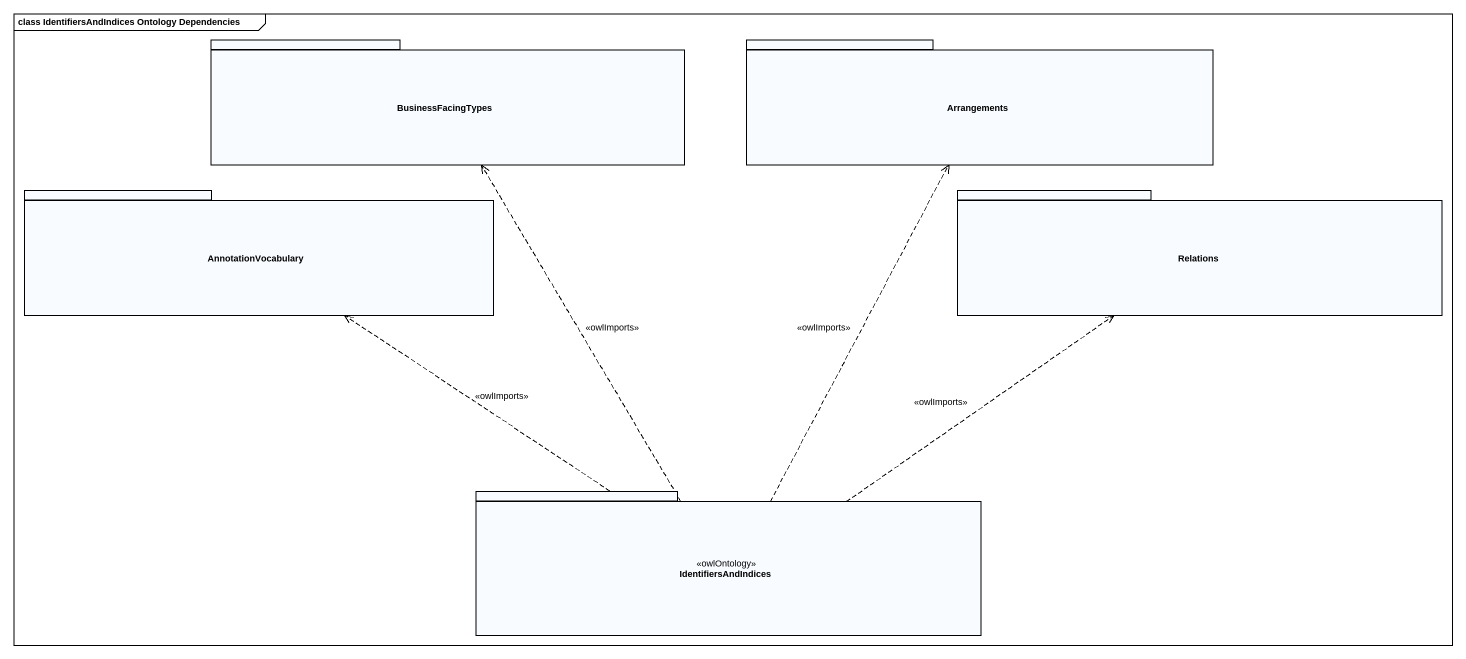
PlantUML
@startuml
mainframe class IdentifiersAndIndices Ontology Dependencies
package BusinessFacingTypes {
}
package Arrangements {
}
package AnnotationVocabulary {
}
package Relations {
}
package IdentifiersAndIndices <<owlOntology>> {
}
IdentifiersAndIndices .up.> BusinessFacingTypes : <<owlImports>>
IdentifiersAndIndices .up.> Arrangements : <<owlImports>>
IdentifiersAndIndices .up.> AnnotationVocabulary : <<owlImports>>
IdentifiersAndIndices .up.> Relations : <<owlImports>>
@enduml
